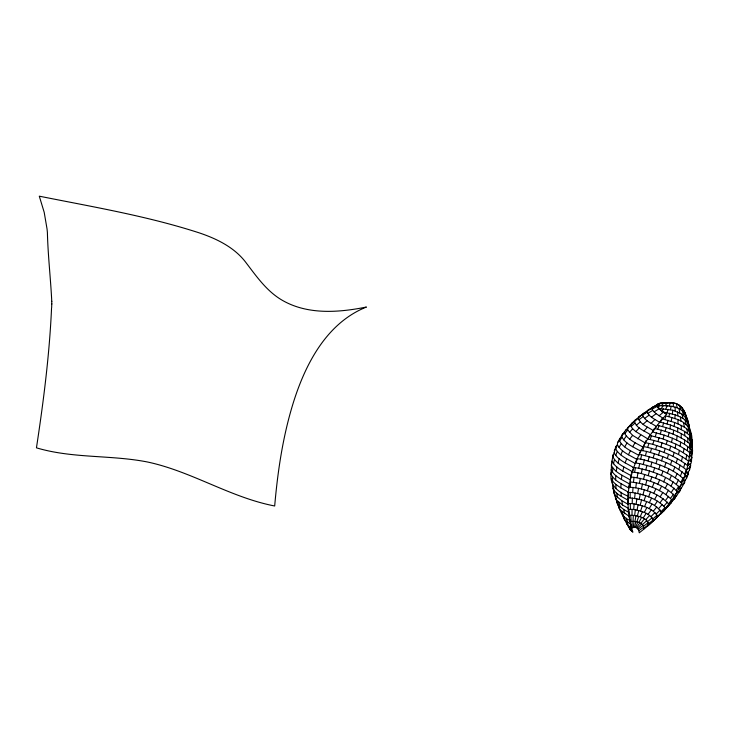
<?xml version="1.0" encoding="UTF-8"?>
<svg xmlns="http://www.w3.org/2000/svg" width="729" height="729" viewBox="0 0 729 729"><rect width="100%" height="100%" fill="white"/><g stroke="black" fill="none" stroke-linecap="round" stroke-linejoin="round"><path stroke-width="1.09" d="M687.903 421.116L689.151 430.648C689.607 422.091 686.016 411.019 677.104 407.803C670.908 405.497 664.146 405.561 657.631 405.843L660.756 403.237L664.228 402.964M657.33 425.28C669.55 428.479 683.328 431.996 691.766 442.011C691.484 446.367 693.798 450.887 691.657 455.051L689.342 456.974L689.816 452.718L691.903 450.713L692.404 444.171L690.746 433.892M611.075 469.777C614.638 477.012 623.022 479.992 629.501 484.001L628.863 488.075C622.602 484.174 614.474 481.277 611.057 474.242L611.585 463.243L611.394 465.403C615.076 472.793 623.659 475.818 630.303 479.919L631.268 475.837C624.516 471.672 615.795 468.601 612.005 461.12L613.08 454.732L612.916 456.919C616.798 464.455 625.582 467.544 632.417 471.745L633.729 467.644C626.867 463.444 618.083 460.336 614.128 452.818L615.741 446.64L617.19 444.945M661.385 512.806L655.435 518.902L661.385 512.806C655.818 502.518 641.238 499.256 630.157 497.907L630.184 492.449L627.696 492.449M632.025 515.294L632.061 509.371L628.835 509.371L629.482 515.348C635.98 515.102 649.94 517.362 647.726 525.937L656.82 517.718M624.635 431.65L624.735 433.627C628.708 440.307 636.535 443.25 642.896 447.096L645.247 442.986L632.608 435.35L627.769 430.055L627.614 428.151L631.761 423.321L633.483 422.246L625.755 430.101L621.965 435.249L622.001 437.291C626.02 444.234 634.157 447.242 640.718 451.215L638.713 455.324C632.007 451.26 623.605 448.207 619.577 441.045L619.595 438.94L623.195 433.655L625.4 432.461M692.441 452.982L691.912 450.823L690.272 448.608L690.336 444.253C680.184 435.632 666.989 431.386 654.186 428.424M51.768 301.423C50.656 278.542 47.959 255.624 47.403 232.587A12.42 0.875 84.8 0 0 47.039 228.942L44.196 212.321L39.284 196.174C92.929 206.918 147.203 215.994 199.354 232.906C217.187 238.921 235.066 247.696 246.457 263.251C256.89 276.956 267.142 291.6 282.415 300.366C307.811 314.974 338.757 312.604 366.405 307.046C326.71 322.929 305.515 363.817 293.368 402.526C282.916 436.088 277.722 471.043 274.687 505.99C230.154 497.397 191.563 471.326 147.376 461.976C110.708 454.787 72.572 458.614 36.45 447.834C43.458 401.743 49.39 355.397 51.522 308.804M617.454 444.881C621.482 452.217 630.075 455.297 636.882 459.434L635.214 463.544C628.362 459.361 619.641 456.263 615.64 448.809L617.454 444.881L617.518 442.74L619.595 438.94M617.545 502.627C619.513 509.753 622.028 517.526 629.82 520.324L629.127 516.323L619.987 509.699L617.108 503.01L617.153 501.57M611.303 473.094C608.833 484.703 618.265 492.239 628.106 496.194L628.398 492.139L620.862 487.901L620.999 483.664M657.358 516.46C653.184 507.676 641.128 505.206 632.18 503.621L632.38 498.035M615.622 479.937L615.805 475.618M615.64 448.809L615.741 446.64M630.321 487.145L630.558 481.987C645.393 483.646 661.449 488.968 671.819 499.948L671.992 501.625C669.705 505.972 665.14 507.849 662.369 511.731L664.347 510.5L668.703 505.388L668.529 503.803C658.542 493.214 642.914 487.929 628.498 487.136M617.108 503.01L614.037 491.328L613.918 493.041L616.388 499.921L622.602 505.051L628.225 508.304L628.589 512.323L623.596 509.398L618.046 504.778M691.912 446.321L690.081 448.417L690.153 444.052L691.684 441.865C693.261 429.982 686.107 421.581 674.899 418.619L675.09 414.774L662.679 411.931M629.428 521.645L633.009 521.39L633.328 515.376M681.096 437.91L681.314 433.755M690.272 448.608L684.467 444.189L684.722 439.952M677.569 431.942L677.842 427.905L670.589 425.034L660.346 422.146L661.34 419.594M665.167 509.115L664.994 507.612C657.093 498.527 644.272 494.581 632.663 492.604L633.036 487.336M691.912 450.823L691.484 461.575L689.561 467.736L686.764 469.44L685.515 473.504L688.404 471.854L689.543 469.959L690.636 465.795L690.245 463.671M652.71 521.262L653.075 520.069C650.177 512.87 640.645 510.993 633.701 509.525L634.13 503.83M613.918 493.041L612.907 486.371M612.478 472.41L612.843 468.082M673.186 406.627L673.496 403.046L668.211 402.818M647.361 438.949C662.287 442.175 677.451 447.469 689.397 457.192L689.953 452.919L687.356 450.659L687.72 446.376M611.057 474.242L611.248 472.173M631.196 474.069L630.913 476.985C646.705 478.798 663.727 484.475 674.854 496.066M634.622 498.299L635.169 492.922M674.197 426.374L674.598 422.483L661.677 418.738M633.492 482.206L634.03 477.222M633.301 527.523L633.957 521.435C638.23 521.581 645.01 523.978 643.579 529.391L639.242 532.826C639.178 530.019 637.173 526.748 634.02 527.441A22.79 9.185 21.2 0 0 633.519 527.495L630.895 527.933M690.491 463.562L687.821 465.339L688.677 461.184L691.192 459.334L691.657 455.051M672.357 413.89L672.803 410.245L658.97 408.504M634.64 515.521L635.36 509.762M635.77 487.692L636.435 482.607M684.467 444.189L676.612 440.052L677.159 435.988M687.356 450.659L680.139 446.221L680.704 442.066M621.363 479.463L621.955 475.281M611.394 465.403L612.005 461.12M636.107 504.158L636.891 498.709M653.321 406.8L651.999 408.176L652.701 410.391L656.136 413.68L663.053 418.255L659.645 422.373C655.307 419.403 649.421 417.198 647.179 412.095L648.09 410.154L653.321 406.8L655.991 406.053M631.378 472.119L634.649 472.383L635.36 467.672C651.216 470.533 668.01 476.201 679.72 487.528M691.684 441.865L692.012 439.687M673.086 434.229L673.696 430.292M683.374 452.618L684.021 448.408M671.245 421.28L671.837 417.571L668.839 416.696L665.905 415.977L664.793 419.421M637.164 477.659L637.948 472.848L634.649 472.383M637.702 493.405L638.549 488.23M616.251 471.362L616.971 467.152M634.913 521.517L635.98 515.74M639.424 483.199L640.344 478.297M660.756 403.237L657.604 404.194L657.248 406.335L661.066 410.245L666.634 414.136C653.813 428.561 642.614 444.717 635.524 462.76A114.48 86.605 -40.6 0 0 629.719 482.762C626.585 499.183 627.76 516.332 632.872 532.225L630.148 529.564L630.266 528.233M690.645 461.548L691.046 459.434L691.484 461.575M669.86 428.825L670.589 425.034M639.971 450.285L642.768 450.677L643.926 446.604C659.435 449.93 675.118 455.598 687.565 465.631L688.604 461.43L685.962 459.124L686.773 454.905M637.055 510.1L638.13 504.614M638.786 468.164L639.688 463.608C654.715 467.28 670.844 472.465 681.998 483.518M675.109 448.235L675.929 444.134L663.117 438.958L649.63 435.368M671.564 442.202L672.384 438.202L664.165 435.104L652.81 432.015L653.84 429.326M639.205 499.256L640.29 494.043M677.651 492.157C668.566 481.741 654.132 477.531 641.283 473.522L642.267 468.875M685.962 459.124L678.517 454.531L679.41 450.376M670.452 409.689L671.199 406.263M641.383 488.949L642.486 483.983M668.192 436.543L669.058 432.661M613.49 463.835L614.438 459.653M668.839 416.696L669.659 413.17M643.589 479.135L644.7 474.415M639.688 463.608L636.153 463.106L637.028 458.659L640.654 459.179L641.684 454.869C657.339 458.641 674.143 463.936 685.816 475.39M643.288 464.346L644.336 459.926C658.333 464.136 673.605 468.829 684.03 479.472M630.594 530.174L627.004 524.133L627.359 522.465M667.081 423.895L667.974 420.269M678.517 454.531L669.632 450.312L670.653 446.239M681.478 461.001L682.526 456.81M645.821 469.795L646.96 465.293M666.251 444.444L667.263 440.471M622.785 471.134L623.842 466.997M634.385 527.413L635.879 521.654M665.176 431.304L666.142 427.568M637.346 516.032L638.786 510.546M640.199 505.188L641.584 499.948M673.058 456.491L674.152 452.354M645.429 455.625L646.559 451.433C660.611 455.27 674.954 460.427 686.29 469.804L684.777 473.941M648.099 460.892L649.257 456.6M642.951 494.836L644.299 489.842M663.117 438.958L664.165 435.104M645.621 484.958L646.933 480.183M648.218 475.508L649.484 470.934M664.037 452.554L665.176 448.472L652.81 444.307L645.147 442.631L645.785 440.708M650.742 466.469L651.972 462.086M660.902 446.859L662.032 442.877M650.423 452.408L651.608 448.308M653.202 457.803L654.405 453.611M655.599 449.501L656.783 445.474M658.524 455.042L659.736 450.914M612.916 456.919L614.128 452.818M667.29 458.577L668.511 454.431M676.211 462.879L677.451 458.705M644.017 413.015L645.566 412.341L638.941 416.952L638.404 418.227C640.408 424.725 648.245 427.076 653.366 430.62L656.419 426.501C651.662 423.221 644.773 420.952 642.632 415.111L642.987 413.926L648.09 410.154M657.959 441.528L659.116 437.664M683.665 467.508L684.923 463.325M647.726 447.342L648.938 443.36M655.991 463.507L657.276 459.234M660.274 433.873L661.413 430.156M661.531 460.892L662.816 456.691M617.964 462.997L619.222 458.887M691.903 450.713L692.55 448.608M652.81 444.307L654.022 440.398M653.275 472.292L654.651 467.863M662.543 426.511L663.672 422.938M650.386 481.422L651.854 476.812M647.306 490.909L648.874 486.115M670.461 464.856L671.828 460.655M667.008 412.596L668.119 409.279M658.734 469.476L660.164 465.157M655.243 436.58L656.492 432.844M644.035 500.787L645.694 495.802M664.529 467.016L665.96 462.778M640.554 511.093L642.322 505.89M687.884 472.009L688.203 474.078L686.618 478.142L685.397 479.955L682.426 481.486L684.066 477.513L687.01 475.928L688.404 471.854M650.186 439.487L651.471 435.705M669.213 406.007L670.316 402.809C677.788 402.171 683.966 407.994 685.743 414.938C691.22 433.354 691.867 453.456 686.044 471.873A92.146 73.492 -37.5 0 1 679.2 488.129C670.562 504.268 657.795 517.809 643.689 529.309M636.854 521.846L638.732 516.405M678.79 469.358L680.23 465.175M690.472 430.529L689.689 435.177L690.017 439.642L691.22 437.354M655.644 478.324L657.23 473.868M657.758 429.199L659.043 425.636M625.127 462.897L626.658 458.823M673.231 471.262L674.808 467.061M652.255 487.464L653.986 482.862M661.349 475.654L662.989 471.308M615.677 455.552L617.208 451.515M667.308 473.331L668.949 469.075M648.546 496.923L650.441 492.157M680.476 475.8L682.18 471.663M644.518 506.719L646.577 501.771M657.74 484.493L659.599 480.046M640.153 516.879L642.386 511.749M675.3 477.695L677.141 473.522M663.609 481.942L665.531 477.613M691.192 459.334L692.085 457.302M635.442 527.431L637.848 522.101M620.762 454.832L622.575 450.832M669.568 479.7L671.482 475.472M653.703 493.579L655.772 489.004M627.004 524.133L624.088 518.702L624.316 517.08M665.796 408.969L667.226 405.853M683.556 483.928L684.786 482.17L681.497 487.865L678.571 489.296L680.594 485.414L683.556 483.928L685.397 479.955M649.211 502.91L651.516 498.208M681.023 482.124L683.018 478.042M628.416 454.778L630.403 450.75M659.344 490.699L661.549 486.298M630.895 424.743L631.132 426.565L632.69 428.834L635.816 431.604L647.78 438.867L650.487 434.739C645.065 430.948 636.335 428.515 634.494 421.435L635.205 420.086L640.226 415.986M644.263 512.523L646.796 507.676M676.403 484.038L678.553 479.928M665.222 488.22L667.482 483.956M671.017 486.033L673.259 481.86M619.03 447.56L621.163 443.669M661.823 411.812L663.499 408.75M654.505 499.638L657.002 495.146M638.841 522.438L641.611 517.444M689.561 467.736L690.636 465.795M679.2 491.747L680.403 490.079L676.685 495.583L673.942 496.932L676.348 493.132L679.2 491.747L681.497 487.865M660.182 496.823L662.789 492.512M624.671 446.886L627.031 442.986M649.092 508.76L651.872 504.176M676.302 490.189L678.781 486.17M665.24 405.761L667.044 402.855L670.316 402.809M632.635 446.759L635.105 442.785M665.932 494.39L668.575 490.207M671.427 492.212L674.024 488.129M687.01 475.928L688.203 474.078M619.577 441.045L622.001 437.291M667.764 506.837L668.703 505.388M643.069 518.1L646.158 513.407M627.614 428.151L628.617 426.656M654.432 505.543L657.394 501.169M636.426 527.668L639.825 522.857M661.221 408.595L663.262 405.707M670.962 503.128L668.539 504.413L671.336 500.695L673.933 499.374L675.036 497.816L671.992 501.625M673.933 499.374L676.685 495.583M660.037 502.773L663.089 498.572M623.587 439.851L626.32 436.115M670.625 498.153L673.587 494.18M647.972 514.373L651.298 509.945M665.559 500.349L668.602 496.285M637.82 438.849L640.764 434.931M621.965 435.249L623.195 433.655M629.683 439.14L632.608 435.35M640.773 523.358L644.463 518.848M653.312 511.193L656.774 506.974M617.518 442.74L618.912 441.072M624.735 433.627L627.769 430.055M668.529 503.803L671.819 499.948M658.77 508.45L662.278 504.404M614.265 450.631L615.75 448.936M663.982 506.026L667.427 502.099M643.953 431.049L647.379 427.194M661.312 405.698L663.764 402.982L667.044 402.855M645.748 519.677L649.639 515.43M629.346 432.434L632.69 428.834M635.816 431.604L639.306 427.914M657.449 407.803L659.417 405.734M651.061 516.533L655.034 512.496M661.203 511.394L664.994 507.612M637.328 528.224L641.648 523.941M660.693 514.127L664.347 510.5M656.355 513.817L660.292 509.936M651.043 423.358L654.961 419.558M631.761 423.321L635.205 420.086M631.132 426.565L634.804 423.166M642.422 524.616L646.86 520.579M643.087 424.278L647.142 420.697M636.335 425.308L640.29 421.845M647.735 521.545L652.173 517.69M652.865 518.875L657.166 515.148M659.116 415.794L663.508 412.049M634.494 421.435L638.404 418.227M648.555 523.65L653.075 520.069M638.112 529.199L643.051 525.381M643.516 526.238L648.318 522.565M643.816 528.243L648.382 524.771M638.941 416.952L642.987 413.926M638.786 419.84L643.096 416.605M651.498 417.161L656.136 413.68M644.554 418.455L649.129 415.138M638.759 530.694L643.78 527.185M654.533 406.363L658.405 403.766M642.632 415.111L647.179 412.095M647.735 413.461L652.701 410.391M654.031 411.885L659.244 408.714M647.334 411.001L651.999 408.176M652.446 407.393L657.102 404.75M625.755 430.101L627.131 429.326M652.045 409.169L657.248 406.335M649.311 409.516L650.897 409.06M663.745 402.982C651.389 402.326 660.182 411.329 666.634 414.136M664.72 402.937L667.709 402.827M632.18 503.621L628.316 503.566L627.942 497.925L630.157 497.907M633.009 521.39L633.957 521.435M630.184 492.449L632.663 492.604M632.799 467.471L635.36 467.672M632.061 509.371L633.701 509.525M638.914 454.477L641.684 454.869M673.496 403.046C682.426 403.994 686.089 413.79 687.474 421.417L684.303 411.448M642.768 450.677L646.559 451.433M640.654 459.179L644.336 459.926M637.948 472.848L641.283 473.522M672.803 410.245L681.952 414.099L686.937 419.029M671.837 417.571L674.899 418.619M675.09 414.774C680.676 416.924 687.174 419.767 689.315 425.854M674.598 422.483C680.859 425.308 688.987 427.996 691.365 435.131M665.176 448.472L669.632 450.312M672.384 438.202L676.612 440.052M677.842 427.905L684.613 431.422L689.743 435.413L690.163 439.851M675.929 444.134L680.139 446.221M612.761 488.202C615.65 494.28 622.602 496.859 627.979 500.24L628.015 504.277L621.828 500.723L615.021 495.155M624.088 518.702L625.965 521.062L630.676 524.306L631.697 528.27L627.514 524.935M611.33 478.798L612.633 481.286L615.704 484.302L620.862 487.901M690.336 444.253L691.967 446.44M626.84 523.458L629.993 529.236M619.14 508.14L619.987 509.699M615.367 497.98L616.388 499.921M685.187 414.254L686.235 416.314M625.965 521.062L628.425 525.891M622.211 514.701L624.717 519.777M629.801 526.994L631.906 531.45M621.846 513.198L623.988 517.809M629.1 526.538L629.974 528.571M621.819 511.567L623.76 516.287M681.97 407.739L683.902 412.486M626.257 518.155L627.924 522.565M682.417 410.974L683.893 415.53M679.364 405.269L680.768 409.707M685.57 417.17L686.991 421.809M618.73 502.272L620.142 506.892M687.01 418.692L688.422 423.458M691.766 442.011L692.404 444.171M623.596 509.398L624.817 513.763M688.413 423.74L689.643 428.397M685.132 420.05L686.144 424.533M681.952 414.099L682.927 418.473M689.598 428.151L690.527 432.789M688.158 426.392L689.078 430.93M678.981 408.65L679.811 412.869M616.688 493.178L617.572 497.697M621.828 500.723L622.602 505.051M613.144 485.833L613.936 490.453M612.232 482.498L612.743 485.405M689.187 467.863L689.543 469.959M630.275 521.508L631.214 527.842M676.521 403.784L677.104 407.803M686.326 476.119L686.618 478.142M683.693 422.82L684.258 427.13M686.918 428.971L687.456 433.372M680.458 417.07L680.932 421.253M615.704 484.302L616.069 488.712M620.962 492.148L621.281 496.431M677.533 411.821L677.824 415.831M630.74 515.285L631.159 521.426M612.415 476.812L612.633 481.286M621.418 512.277L621.472 513.371M684.613 431.422L684.768 435.696M630.239 503.539L630.439 509.325M681.232 425.426L681.36 429.591M687.775 437.737L687.857 442.075M632.07 521.39L632.207 527.659M675.154 407.137L675.172 410.946M677.97 419.849L677.97 423.877M51.777 303.574A29.88 1.221 -86.6 0 1 51.622 308.075M51.777 301.277A28.677 1.021 -86.7 0 1 51.695 304.294"/></g></svg>
